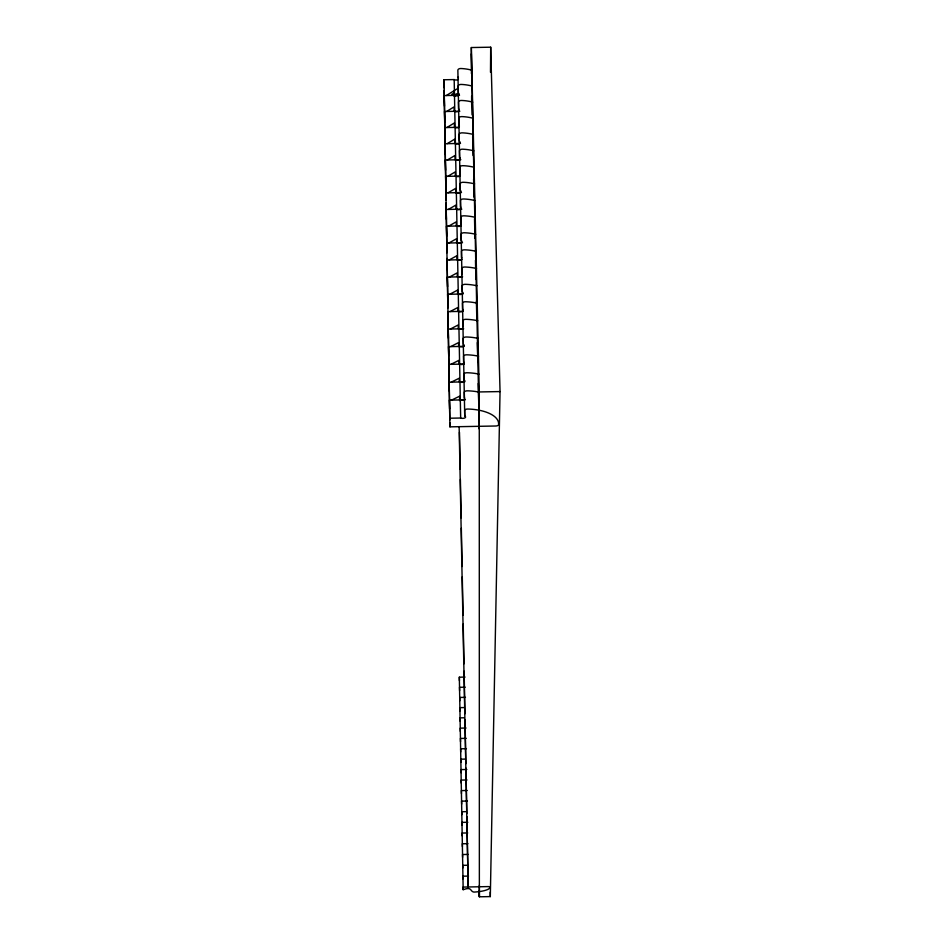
<?xml version="1.0" encoding="UTF-8"?>
<svg xmlns="http://www.w3.org/2000/svg" width="944" height="944" viewBox="0 0 944 944"><rect width="100%" height="100%" fill="white"/><g stroke="black" fill="none" stroke-linecap="round" stroke-linejoin="round"><path stroke-width="1.42" d="M490.491 72.263L490.691 47.2L471.339 47.542L471.445 73.715M479.233 890.935L479.363 896.8L490.314 896.588L500.049 391.571L490.691 47.2M446.382 95.497L456.931 88.937M446.665 111.439L454.064 106.884L454.147 111.286M446.949 127.487L454.371 122.968L454.453 127.334L458.749 127.275M447.22 143.641L454.678 139.169L454.76 143.5M447.515 159.914L454.984 155.477L455.067 159.76L460.825 159.678M447.798 176.292L455.303 171.891L455.386 176.15M448.081 192.788L455.622 188.434L455.692 192.635L461.498 192.552M448.376 209.403L455.928 205.084L456.011 209.249M448.66 226.135L456.247 221.852L456.33 225.982M448.955 242.974L456.577 238.738L456.648 242.82M449.25 259.93L456.896 255.741L456.967 259.777M449.545 277.017L457.226 272.863L457.297 276.863M449.851 294.221L457.545 290.115L457.628 294.068M450.146 311.544L457.875 307.484L457.958 311.39L463.303 311.308M450.453 328.996L458.206 324.972L458.288 328.842M450.76 346.566L458.548 342.601L458.619 346.413L464.011 346.33M451.067 364.278L458.878 360.348L458.949 364.113L464.365 364.03M451.374 382.096L459.221 378.214L459.291 381.942M451.692 400.055L459.563 396.22L459.645 400.634M467.233 790.482L461.368 790.6L461.451 793.597M467.433 801.031L461.557 801.149L461.64 804.111M466.159 811.651L461.746 811.746L461.828 814.66M467.835 822.259L461.946 822.377L462.017 825.257M467.717 832.95L462.135 833.056L462.206 835.888M467.917 843.665L462.324 843.771L462.407 846.567M468.118 854.426L462.513 854.532L462.595 857.282M468.33 865.235L462.713 865.341L462.784 868.043M468.531 876.079L462.902 876.197L462.985 878.852M463.174 889.696C472.33 886.286 469.793 891.455 473.876 892.092A18.656 4.661 -1.1 0 0 490.054 887.195L488.473 886.581L463.103 887.089L463.174 889.696L459.339 677.19L465.073 677.084M449.686 418.227L460.66 418.027A2.903 1.322 -1.1 0 0 464.767 417.944A2.903 1.322 -1.1 0 0 464.743 416.08L464.66 410.428A2.926 1.333 -1.2 0 1 467.846 409.035L469.109 409.071A33.772 15.257 -1.1 0 1 498.621 423.868L498.609 424.658A2.879 1.298 -1.6 0 1 495.706 426.004L449.934 426.853L443.951 79.756L454.182 79.579A2.702 1.628 -1 0 0 458.43 79.166M454.536 93.798L452.282 93.834L451.881 95.25L453.25 94.931L454.772 95.851M459.527 95.261L444.223 95.592L444.494 106.165M459.846 111.203L444.494 111.522L444.766 122.012M460.507 143.405L445.037 143.736L445.308 154.037M459.716 176.08L445.592 176.386L445.851 186.499M461.828 209.155L446.146 209.485L446.418 219.409M460.707 225.911L446.429 226.218L446.701 236.047M462.513 242.726L446.713 243.056L446.984 252.791L446.134 202.901M461.38 259.718L447.008 260.025L447.267 269.642M462.607 276.781L447.291 277.099L447.55 286.622M462.949 293.985L447.586 294.304L447.845 303.72M463.657 328.76L448.176 329.078L448.435 338.282M464.719 381.86L449.073 382.19L449.32 391.04M479.363 896.8L479.257 391.949L500.049 391.571M459.634 399.914L465.085 399.808M465.262 687.197L459.516 687.303L459.61 690.701M465.463 697.345L459.693 697.451L459.787 700.814M464.212 707.563L459.881 707.646L459.964 710.962M464.401 717.782L460.07 717.865L460.153 721.157M466.041 728.025L460.247 728.143L460.33 731.388M466.242 738.338L460.436 738.444L460.519 741.654M466.442 748.686L460.625 748.793L460.707 751.955M465.18 759.094L460.802 759.188L460.884 762.304M466.832 769.502L460.991 769.608L461.073 772.699M467.032 779.968L461.179 780.086L461.262 783.131M448.14 320.936L447.881 311.638L458.619 311.437A2.844 1.428 -1.1 0 0 463.079 311.06M448.73 355.746L448.471 346.66L459.291 346.46A2.856 1.392 -1.1 0 0 464.07 345.752M449.025 373.328L448.778 364.36L459.634 364.16A2.867 1.369 -1.1 0 0 464.141 363.794M449.627 408.882L449.379 400.138L460.318 399.937A2.891 1.333 -1.1 0 0 464.861 399.583M443.951 79.756L444.152 87.757M459.339 677.19L459.421 680.624M445.037 137.966L444.766 127.57L455.102 127.393A2.738 1.593 -1.1 0 0 459.386 126.98M445.58 170.215L445.308 160.008L455.716 159.819A2.749 1.558 -1.1 0 0 460.306 159.029M446.064 200.034L445.863 192.883L456.353 192.694A2.773 1.534 -1.1 0 0 460.271 192.623A2.773 1.534 -1.1 0 0 460.235 190.452L460.129 183.879A2.785 1.558 -1.2 0 1 463.174 182.286L464.377 182.322A32.261 17.735 -1.1 0 1 474.584 183.868M471.339 47.542L479.257 391.949M471.339 53.867L479.316 429.048L479.257 426.11M490.219 892.186L490.314 896.588M471.729 96.713L472.153 114.908M472.661 136.939L473.074 155.536M473.617 179.053L474.03 197.166M474.525 218.76L474.974 238.289M475.469 260.32L475.906 279.424M476.401 301.112L476.85 320.547M477.345 342.578L477.782 361.682M478.278 383.465L478.726 402.805M479.328 885.342L479.387 896.375M471.965 70.222A31.506 18.868 -1.1 0 0 462.005 68.57L460.825 68.523A2.726 1.652 -1.2 0 0 457.864 70.222L464.743 416.08M454.182 79.579L460.66 418.027M453.757 90.907L453.852 95.981M464.932 713.794L464.129 671.196M465.038 719.658L465.876 763.696M465.958 768.097L466.82 813.598M466.867 816.536L468.2 886.982L459.138 426.688M459.468 432.34L460.188 469.203M460.389 479.517L461.132 517.855M461.333 528.18L462.088 566.518M462.289 576.831L463.032 615.169M463.209 624.019L463.976 663.833M455.622 95.804L456.058 93.999L456.979 93.751L457.899 93.963L458.383 95.757M444.223 90.423L445.108 142.355M445.179 146.733L446.04 197.438M447.078 258.408L447.916 308.027M448.011 313.762L448.872 364.537M448.955 368.939L449.816 419.938M449.863 422.711L449.934 426.853M462.949 326.825L462.867 320.795A2.867 1.428 -1.2 0 1 465.994 319.308L467.245 319.355A33.182 16.272 -1.1 0 1 477.735 320.736M461.911 274.775L461.828 268.533A2.832 1.475 -1.2 0 1 464.92 267.01L466.147 267.058A32.828 16.839 -1.1 0 1 476.531 268.497M471.622 96.17L471.67 105.02M457.97 77.207A2.702 1.628 -1 0 1 458.406 77.538M454.489 95.403A2.714 1.617 -1 0 0 458.324 95.332A2.714 1.617 -1 0 0 458.288 93.055L458.182 86.128A2.726 1.64 -1.2 0 1 461.156 84.441L462.336 84.488A31.612 18.715 -1.1 0 1 472.33 86.128M473.074 118.26A31.825 18.396 -1.1 0 0 463.008 116.655L461.817 116.608A2.749 1.605 -1.2 0 0 458.819 118.26L458.926 125.068A2.738 1.593 -1.1 0 1 459.362 125.399M455.409 143.547A2.738 1.581 -1.1 0 0 459.28 143.476A2.738 1.581 -1.1 0 0 459.244 141.246L459.15 134.496A2.761 1.593 -1.2 0 1 462.159 132.856L463.351 132.903A31.931 18.231 -1.1 0 1 473.451 134.485M478.549 356.195A33.418 15.871 -1.1 0 0 467.976 354.85L466.737 354.814A2.891 1.392 -1.2 0 0 463.575 356.254L463.657 362.142A2.867 1.369 -1.1 0 1 464.118 362.413M459.976 381.99A2.879 1.357 -1.1 0 0 464.047 381.907A2.879 1.357 -1.1 0 0 464.011 379.995L463.929 374.178A2.903 1.369 -1.2 0 1 467.103 372.75L468.354 372.786A33.536 15.67 -1.1 0 1 478.962 374.119M461.038 208.907A2.785 1.522 -1.1 0 1 456.672 209.297M461.014 207.385A2.785 1.522 -1.1 0 0 460.566 207.078L460.471 200.576A2.797 1.534 -1.2 0 1 463.516 198.995L464.731 199.031A32.367 17.558 -1.1 0 1 474.962 200.553M462.985 328.807A2.856 1.404 -1.1 0 1 458.961 328.89M464.059 345.032A2.856 1.392 -1.1 0 0 463.303 344.418L463.221 338.459A2.879 1.404 -1.2 0 1 466.36 336.996L467.61 337.032A33.3 16.072 -1.1 0 1 478.136 338.4M459.339 110.542A2.726 1.605 -1.1 0 1 454.796 111.345M459.327 109.716A2.726 1.605 -1.1 0 0 458.607 109.008L458.501 102.141A2.738 1.628 -1.2 0 1 461.486 100.465L462.666 100.512A31.718 18.55 -1.1 0 1 472.708 102.141M461.946 276.84A2.82 1.451 -1.1 0 1 457.958 276.911M463.008 293.383A2.832 1.44 -1.1 0 1 458.288 294.115M462.997 292.64A2.832 1.44 -1.1 0 0 462.265 292.003L462.171 285.831A2.844 1.463 -1.2 0 1 465.274 284.321L466.513 284.356A32.946 16.65 -1.1 0 1 476.932 285.784M464.837 398.238A2.891 1.333 -1.1 0 0 464.377 397.967L464.295 392.244A2.915 1.357 -1.2 0 1 467.469 390.828L468.731 390.863A33.654 15.47 -1.1 0 1 479.375 392.173M460.294 158.226A2.749 1.558 -1.1 0 0 459.575 157.53L459.468 150.851A2.773 1.581 -1.2 0 1 462.489 149.211L463.693 149.258A32.037 18.066 -1.1 0 1 473.817 150.839M460.365 175.796A2.761 1.546 -1.1 0 1 456.035 176.198M460.342 174.251A2.761 1.546 -1.1 0 0 459.905 173.932L459.799 167.312A2.773 1.569 -1.2 0 1 462.831 165.696L464.035 165.731A32.155 17.901 -1.1 0 1 474.207 167.289M477.334 303.201A33.064 16.461 -1.1 0 0 466.879 301.797L465.64 301.75A2.856 1.44 -1.2 0 0 462.513 303.248L462.607 309.349A2.844 1.428 -1.1 0 1 463.067 309.632M475.351 217.368A32.485 17.381 -1.1 0 0 465.085 215.857L463.87 215.81A2.808 1.522 -1.2 0 0 460.802 217.391L460.896 223.822A2.797 1.499 -1.1 0 1 461.345 224.129M460.932 225.958A2.797 1.499 -1.1 0 1 456.99 226.029M457.309 242.868A2.797 1.487 -1.1 0 0 461.274 242.797A2.797 1.487 -1.1 0 0 461.238 240.696L461.144 234.313A2.82 1.51 -1.2 0 1 464.212 232.755L465.427 232.802A32.603 17.204 -1.1 0 1 475.741 234.289M462.053 259.447A2.808 1.475 -1.1 0 1 457.639 259.824M462.029 257.972A2.808 1.475 -1.1 0 0 461.569 257.677L461.486 251.364A2.832 1.487 -1.2 0 1 464.566 249.83L465.793 249.865A32.71 17.027 -1.1 0 1 476.13 251.328"/></g></svg>
